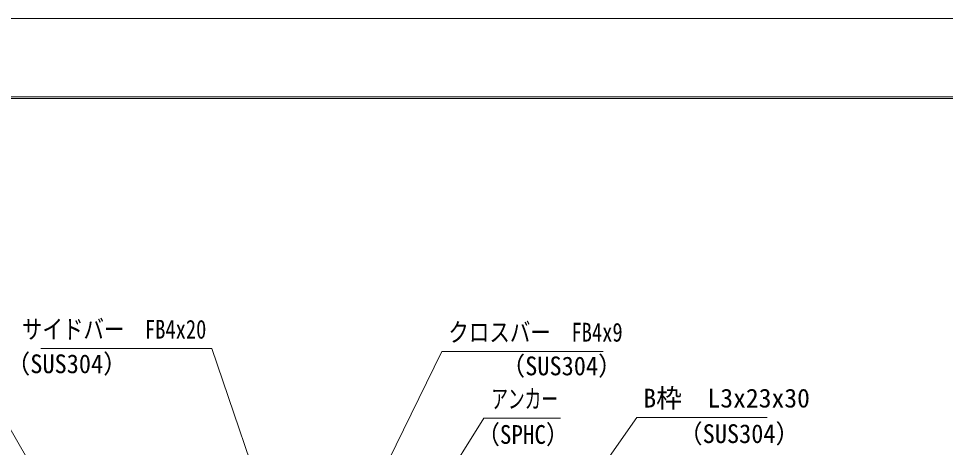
# Model space of a CAD drawing. Units: millimetres, scale not verified. Extents: x -1050 to 1050, y -742 to 742.
# Drawn here: x -263 to 330, y 468 to 742 of the extents above; entities that cross this region are included whole.
import ezdxf
from ezdxf.enums import TextEntityAlignment as Align

# ---------------------------------------------------------------- set-up
doc = ezdxf.new("R2010")
doc.units = ezdxf.units.MM
doc.header["$LTSCALE"] = 5
for name, color, linetype, lineweight in [('0-0_7-図\u3000枠', 4, 'Continuous', 9), ('0-1_寸法注釈', 2, 'Continuous', 9), ('0-3_DEFPOINTS', 134, 'Continuous', 9)]:
    doc.layers.add(name, color=color, linetype=linetype, lineweight=lineweight)
doc.styles.add('ＭＳ ゴシック', font='')
doc.styles.get('ＭＳ ゴシック').set_extended_font_data('MS Gothic')

msp = doc.modelspace()

# ---------------------------------------------------------------- linework, layer by layer
at = {"layer": '0-0_7-図\u3000枠'}
msp.add_line((-973.75, 691.25), (998.75, 691.25), dxfattribs=at)
msp.add_lwpolyline([(-975, 692.5), (1000, 692.5), (1000, -692.5)], dxfattribs=at)
at = {"layer": '0-1_寸法注釈'}
for points in [[(-407.247, 532.049), (-298.023, 532.049), (-208.469, 376.369)], [(-248.302, 531.456), (-139.078, 531.456), (-100.403, 417.949)], [(111.22, 529.533), (8.013, 529.533), (-94.509, 319.902)], [(83.962, 486.917), (34.909, 486.917), (7.075, 442.15)], [(216.02, 487.394), (132.67, 487.394), (49.611, 368.52)]]:
    msp.add_lwpolyline(points, dxfattribs=at)
at = {"layer": '0-3_DEFPOINTS'}
msp.add_lwpolyline([(-1050, -742.5), (-1050, 742.5), (1050, 742.5), (1050, -742.5)], close=True, dxfattribs=at)

# ---------------------------------------------------------------- texts
at = {"layer": '0-1_寸法注釈', "color": 7, "style": 'ＭＳ ゴシック'}
for s, height, width, p in [('サイドバー\u3000FB4x20', 12.02, 0.8, (-260.445, 534.143)), ('クロスバー\u3000FB4x9', 12.03, 0.8, (12.179, 532.22)), ('（SUS304）', 12.02, 0.95, (-270.664, 512.035)), ('（SUS304）', 12.02, 0.95, (45.783, 510.666)), ('アンカー', 12.02, 0.65, (39.686, 489.605)), ('（SPHC）', 12.03, 0.9, (30.412, 466.815)), ('（SUS304）', 12.02, 0.95, (159.241, 467.345))]:
    msp.add_text(s, height=height, dxfattribs=dict(at, width=width)).set_placement(p, align=Align.BOTTOM_LEFT)
msp.add_text('B枠\u3000L3x23x30', height=12.03, dxfattribs=at).set_placement((136.923, 490.081), align=Align.BOTTOM_LEFT)

doc.saveas('drawing.dxf')
